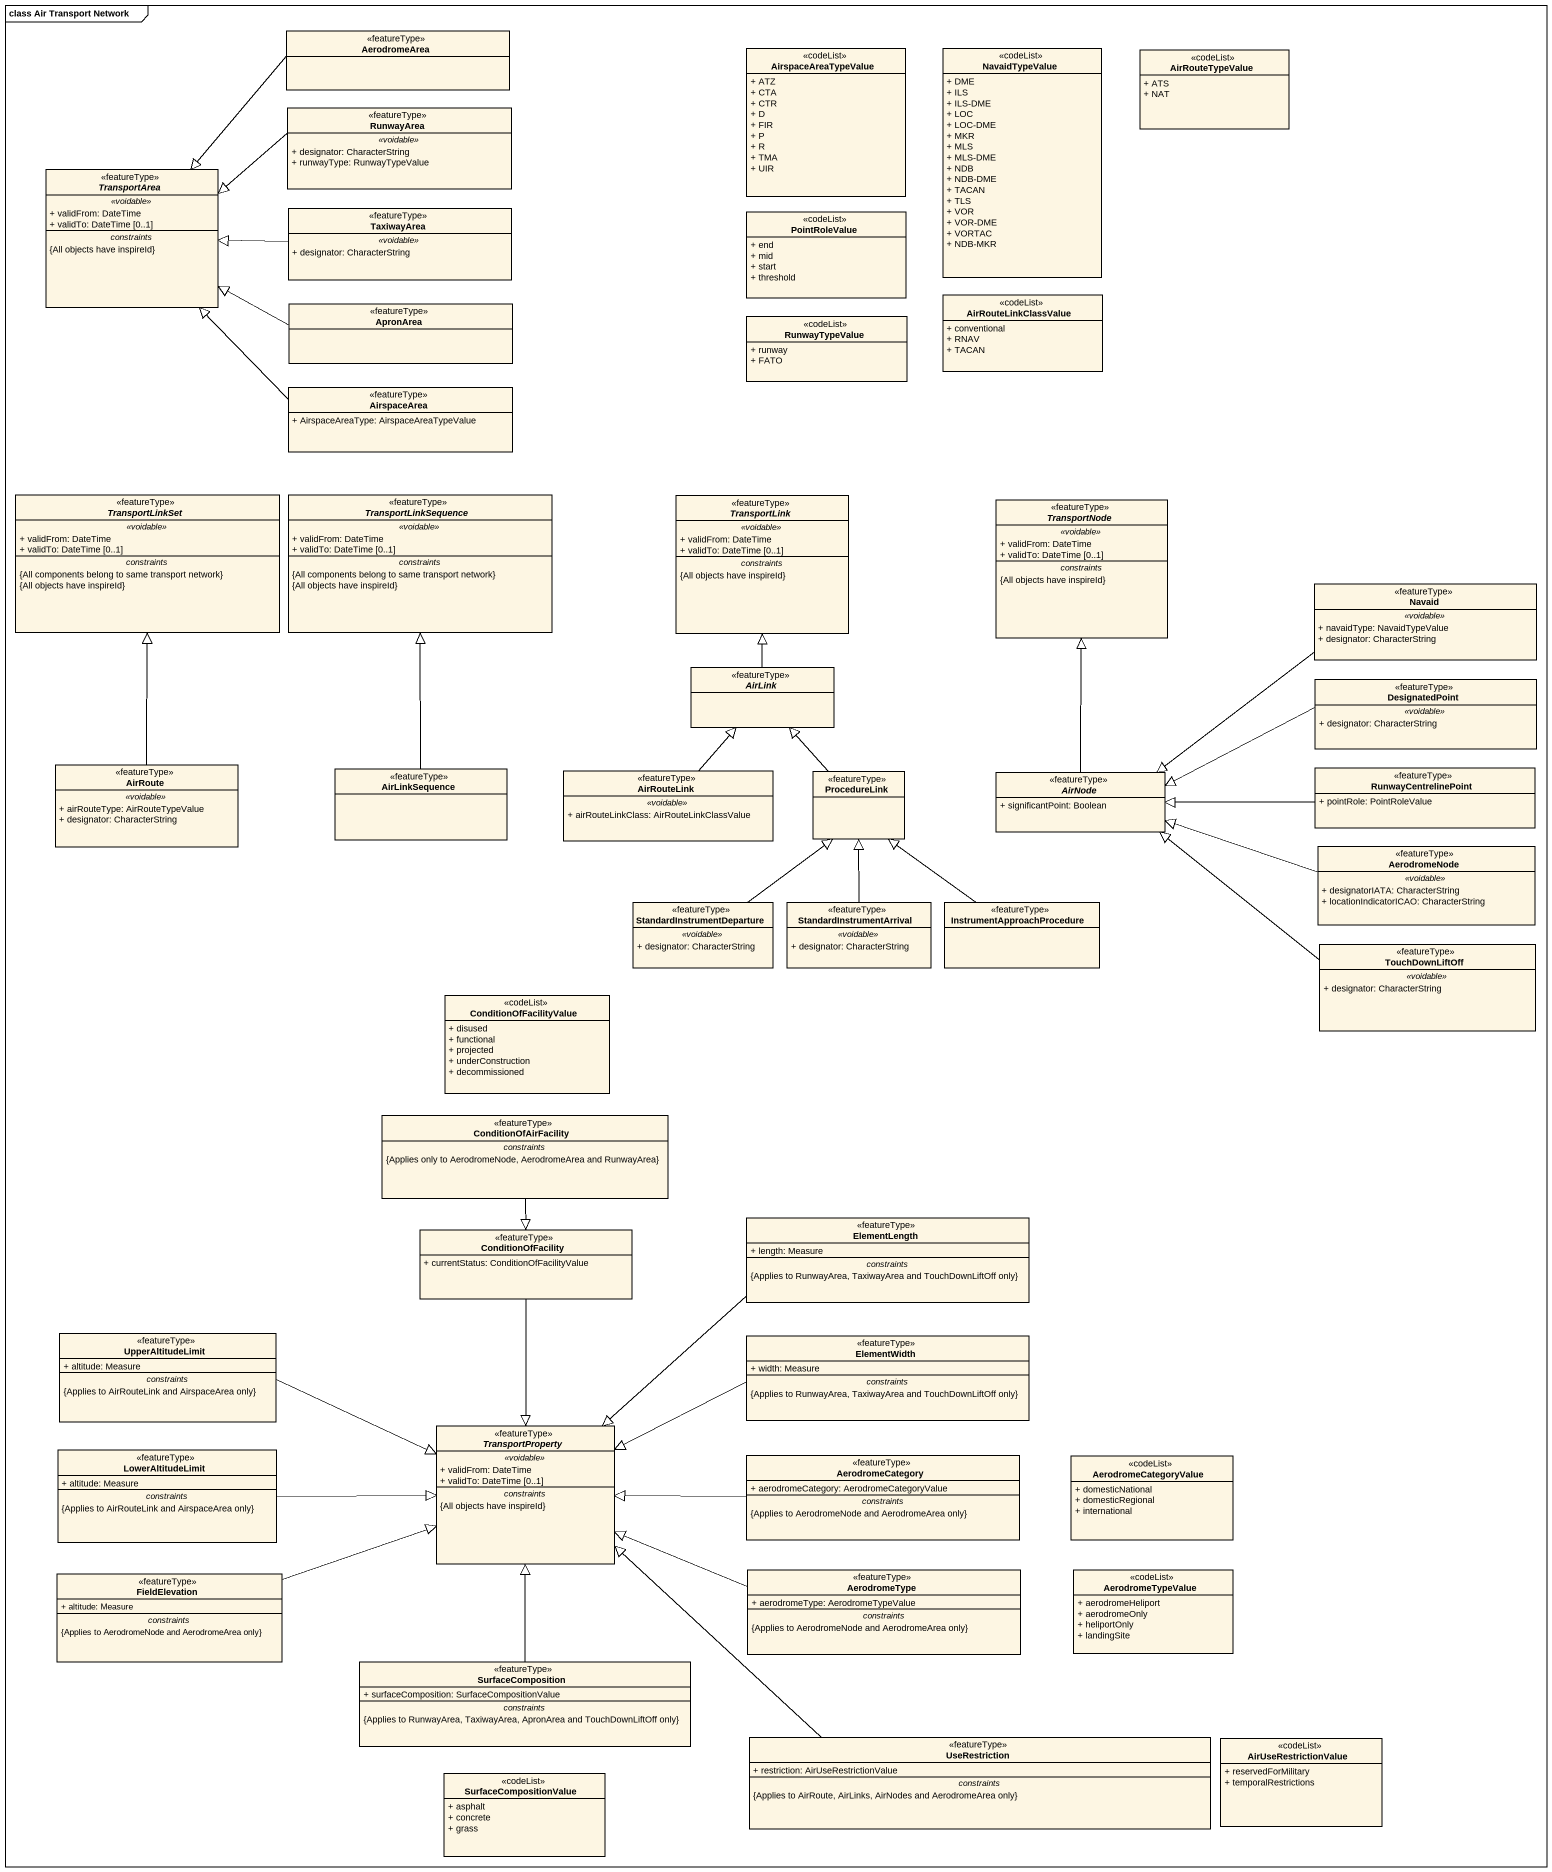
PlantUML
@startuml
mainframe class Air Transport Network
hide circle
hide empty members
skinparam classAttributeIconSize 0
class AerodromeArea <<featureType>>
class AirspaceAreaTypeValue <<codeList>> {
  + ATZ
  + CTA
  + CTR
  + D
  + FIR
  + P
  + R
  + TMA
  + UIR
}
class NavaidTypeValue <<codeList>> {
  + DME
  + ILS
  + ILS-DME
  + LOC
  + LOC-DME
  + MKR
  + MLS
  + MLS-DME
  + NDB
  + NDB-DME
  + TACAN
  + TLS
  + VOR
  + VOR-DME
  + VORTAC
  + NDB-MKR
}
class AirRouteTypeValue <<codeList>> {
  + ATS
  + NAT
}
class RunwayArea <<featureType>> {
  .. <<voidable>> ..
  + designator: CharacterString
  + runwayType: RunwayTypeValue
}
abstract class TransportArea <<featureType>> {
  .. <<voidable>> ..
  + validFrom: DateTime
  + validTo: DateTime [0..1]
  -- constraints --
  {All objects have inspireId}
}
class TaxiwayArea <<featureType>> {
  .. <<voidable>> ..
  + designator: CharacterString
}
class PointRoleValue <<codeList>> {
  + end
  + mid
  + start
  + threshold
}
class ApronArea <<featureType>>
class AirRouteLinkClassValue <<codeList>> {
  + conventional
  + RNAV
  + TACAN
}
class RunwayTypeValue <<codeList>> {
  + runway
  + FATO
}
class AirspaceArea <<featureType>> {
  + AirspaceAreaType: AirspaceAreaTypeValue
}
abstract class TransportLinkSet <<featureType>> {
  .. <<voidable>> ..
  + validFrom: DateTime
  + validTo: DateTime [0..1]
  -- constraints --
  {All components belong to same transport network}
  {All objects have inspireId}
}
abstract class TransportLinkSequence <<featureType>> {
  .. <<voidable>> ..
  + validFrom: DateTime
  + validTo: DateTime [0..1]
  -- constraints --
  {All components belong to same transport network}
  {All objects have inspireId}
}
abstract class TransportLink <<featureType>> {
  .. <<voidable>> ..
  + validFrom: DateTime
  + validTo: DateTime [0..1]
  -- constraints --
  {All objects have inspireId}
}
abstract class TransportNode <<featureType>> {
  .. <<voidable>> ..
  + validFrom: DateTime
  + validTo: DateTime [0..1]
  -- constraints --
  {All objects have inspireId}
}
class Navaid <<featureType>> {
  .. <<voidable>> ..
  + navaidType: NavaidTypeValue
  + designator: CharacterString
}
abstract class AirLink <<featureType>>
class DesignatedPoint <<featureType>> {
  .. <<voidable>> ..
  + designator: CharacterString
}
class AirRoute <<featureType>> {
  .. <<voidable>> ..
  + airRouteType: AirRouteTypeValue
  + designator: CharacterString
}
class AirLinkSequence <<featureType>>
class RunwayCentrelinePoint <<featureType>> {
  + pointRole: PointRoleValue
}
class AirRouteLink <<featureType>> {
  .. <<voidable>> ..
  + airRouteLinkClass: AirRouteLinkClassValue
}
class ProcedureLink <<featureType>>
abstract class AirNode <<featureType>> {
  + significantPoint: Boolean
}
class AerodromeNode <<featureType>> {
  .. <<voidable>> ..
  + designatorIATA: CharacterString
  + locationIndicatorICAO: CharacterString
}
class StandardInstrumentDeparture <<featureType>> {
  .. <<voidable>> ..
  + designator: CharacterString
}
class StandardInstrumentArrival <<featureType>> {
  .. <<voidable>> ..
  + designator: CharacterString
}
class InstrumentApproachProcedure <<featureType>>
class TouchDownLiftOff <<featureType>> {
  .. <<voidable>> ..
  + designator: CharacterString
}
class ConditionOfFacilityValue <<codeList>> {
  + disused
  + functional
  + projected
  + underConstruction
  + decommissioned
}
class ConditionOfAirFacility <<featureType>> {
  -- constraints --
  {Applies only to AerodromeNode, AerodromeArea and RunwayArea}
}
class ConditionOfFacility <<featureType>> {
  + currentStatus: ConditionOfFacilityValue
}
class ElementLength <<featureType>> {
  + length: Measure
  -- constraints --
  {Applies to RunwayArea, TaxiwayArea and TouchDownLiftOff only}
}
class UpperAltitudeLimit <<featureType>> {
  + altitude: Measure
  -- constraints --
  {Applies to AirRouteLink and AirspaceArea only}
}
class ElementWidth <<featureType>> {
  + width: Measure
  -- constraints --
  {Applies to RunwayArea, TaxiwayArea and TouchDownLiftOff only}
}
abstract class TransportProperty <<featureType>> {
  .. <<voidable>> ..
  + validFrom: DateTime
  + validTo: DateTime [0..1]
  -- constraints --
  {All objects have inspireId}
}
class LowerAltitudeLimit <<featureType>> {
  + altitude: Measure
  -- constraints --
  {Applies to AirRouteLink and AirspaceArea only}
}
class AerodromeCategory <<featureType>> {
  + aerodromeCategory: AerodromeCategoryValue
  -- constraints --
  {Applies to AerodromeNode and AerodromeArea only}
}
class AerodromeCategoryValue <<codeList>> {
  + domesticNational
  + domesticRegional
  + international
}
class FieldElevation <<featureType>> {
  + altitude: Measure
  -- constraints --
  {Applies to AerodromeNode and AerodromeArea only}
}
class AerodromeType <<featureType>> {
  + aerodromeType: AerodromeTypeValue
  -- constraints --
  {Applies to AerodromeNode and AerodromeArea only}
}
class AerodromeTypeValue <<codeList>> {
  + aerodromeHeliport
  + aerodromeOnly
  + heliportOnly
  + landingSite
}
class SurfaceComposition <<featureType>> {
  + surfaceComposition: SurfaceCompositionValue
  -- constraints --
  {Applies to RunwayArea, TaxiwayArea, ApronArea and TouchDownLiftOff only}
}
class UseRestriction <<featureType>> {
  + restriction: AirUseRestrictionValue
  -- constraints --
  {Applies to AirRoute, AirLinks, AirNodes and AerodromeArea only}
}
class SurfaceCompositionValue <<codeList>> {
  + asphalt
  + concrete
  + grass
}
class AirUseRestrictionValue <<codeList>> {
  + reservedForMilitary
  + temporalRestrictions
}
AerodromeArea --|> TransportArea
RunwayArea -left-|> TransportArea
TaxiwayArea -left-|> TransportArea
ApronArea -left-|> TransportArea
AirspaceArea -up-|> TransportArea
Navaid -left-|> AirNode
AirLink -up-|> TransportLink
DesignatedPoint -left-|> AirNode
AirRoute -up-|> TransportLinkSet
AirLinkSequence -up-|> TransportLinkSequence
RunwayCentrelinePoint -left-|> AirNode
AirRouteLink -up-|> AirLink
ProcedureLink -up-|> AirLink
AirNode -up-|> TransportNode
AerodromeNode -left-|> AirNode
StandardInstrumentDeparture -up-|> ProcedureLink
StandardInstrumentArrival -up-|> ProcedureLink
InstrumentApproachProcedure -up-|> ProcedureLink
TouchDownLiftOff -left-|> AirNode
ConditionOfAirFacility --|> ConditionOfFacility
ConditionOfFacility --|> TransportProperty
ElementLength --|> TransportProperty
UpperAltitudeLimit -right-|> TransportProperty
ElementWidth -left-|> TransportProperty
LowerAltitudeLimit -right-|> TransportProperty
AerodromeCategory -left-|> TransportProperty
FieldElevation -right-|> TransportProperty
AerodromeType -left-|> TransportProperty
SurfaceComposition -up-|> TransportProperty
UseRestriction -up-|> TransportProperty
@enduml
